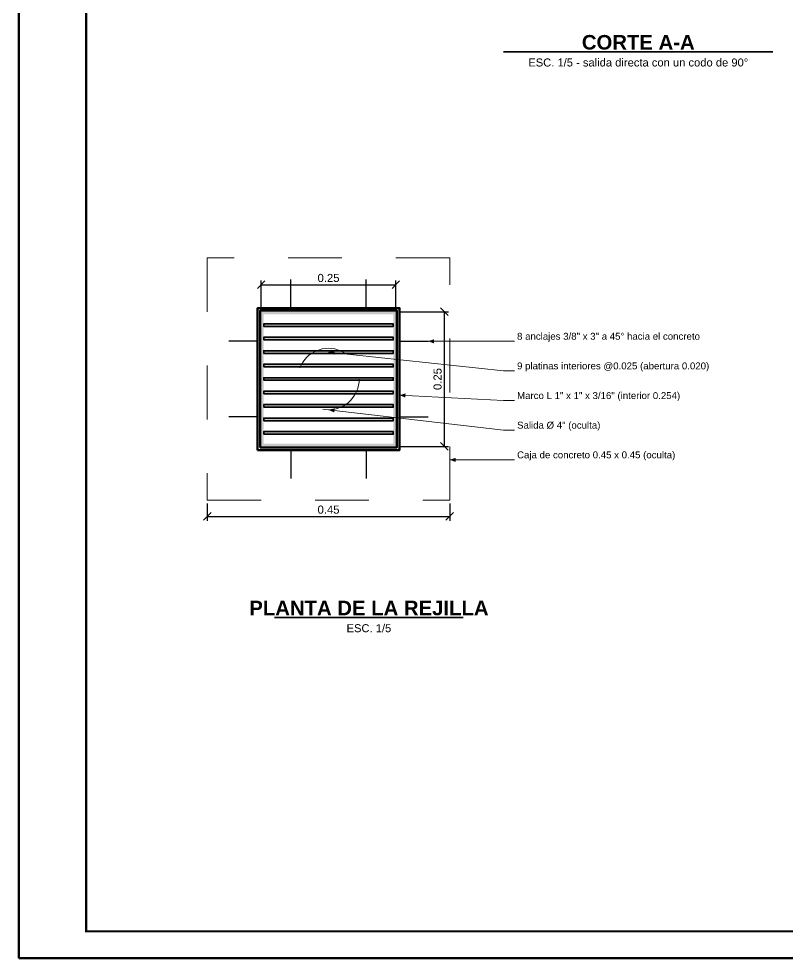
# Model space of a CAD drawing. Header units: metres. Extents: x 0 to 10.2, y 0 to 3.
# Drawn here: x 6 to 7.427, y 0 to 1.744 of the extents above; entities that cross this region are included whole.
import ezdxf
from ezdxf.enums import TextEntityAlignment as Align

# ---------------------------------------------------------------- set-up
doc = ezdxf.new("R2010")
doc.units = ezdxf.units.M
doc.header["$LTSCALE"] = 0.25
doc.linetypes.add('HIDDEN', pattern=[0.375, 0.25, -0.125])
for name, color, linetype, lineweight in [('COTAS', 94, 'CONTINUOUS', 18), ('LLAMADAS', 30, 'CONTINUOUS', 18), ('MARCO', 7, 'CONTINUOUS', 50), ('OCULTO', 8, 'HIDDEN', 18), ('PERNOS', 34, 'CONTINUOUS', 25), ('PLATINA', 140, 'CONTINUOUS', 50), ('REJ-RELL', 250, 'CONTINUOUS', 13), ('REJILLA', 250, 'CONTINUOUS', 35), ('TITULOS', 160, 'CONTINUOUS', 35)]:
    doc.layers.add(name, color=color, linetype=linetype, lineweight=lineweight)
doc.layers.add('TEXTOS', color=7, linetype='CONTINUOUS')
doc.styles.get("Standard").update_dxf_attribs({"font": 'arial.ttf'})
doc.styles.add('TITULOS', font='arialbd.ttf')
doc.dimstyles.new('COT-5', dxfattribs={"dimscale": 0.005, "dimtxt": 3, "dimasz": 2.2, "dimexe": 1.6, "dimexo": 1.2, "dimgap": 1, "dimtad": 1, "dimzin": 0, "dimdsep": 46, "dimtxsty": 'Standard', "dimtsz": 1.4, "dimcen": 2.5, "dimclrd": 256, "dimclre": 256, "dimclrt": 7, "dimazin": 3, "dimtfac": 1, "dimtmove": 0, "dimatfit": 3})

msp = doc.modelspace()

# ---------------------------------------------------------------- hatches: boundary and pattern name
at = {"layer": 'REJ-RELL', "true_color": 0x545a68}
h = msp.add_hatch(color=7, dxfattribs=at)
h.dxf.hatch_style = 1
h.paths.add_polyline_path([(6.45, 1.1952), (6.7, 1.1952), (6.7, 1.2), (6.45, 1.2)])
h = msp.add_hatch(color=7, dxfattribs=at)
h.dxf.hatch_style = 1
h.paths.add_polyline_path([(6.45, 0.95), (6.4548, 0.95), (6.4548, 1.2), (6.45, 1.2)])
h = msp.add_hatch(color=7, dxfattribs=at)
h.dxf.hatch_style = 1
h.paths.add_polyline_path([(6.6952, 0.95), (6.7, 0.95), (6.7, 1.2), (6.6952, 1.2)])
h = msp.add_hatch(color=7, dxfattribs=at)
h.dxf.hatch_style = 1
h.paths.add_polyline_path([(6.4548, 1.1726), (6.6952, 1.1726), (6.6952, 1.1774), (6.4548, 1.1774)])
h = msp.add_hatch(color=7, dxfattribs=at)
h.dxf.hatch_style = 1
h.paths.add_polyline_path([(6.4548, 1.1476), (6.6952, 1.1476), (6.6952, 1.1524), (6.4548, 1.1524)])
h = msp.add_hatch(color=7, dxfattribs=at)
h.dxf.hatch_style = 1
h.paths.add_polyline_path([(6.4548, 1.1226), (6.6952, 1.1226), (6.6952, 1.1274), (6.4548, 1.1274)])
h = msp.add_hatch(color=7, dxfattribs=at)
h.dxf.hatch_style = 1
h.paths.add_polyline_path([(6.4548, 1.0976), (6.6952, 1.0976), (6.6952, 1.1024), (6.4548, 1.1024)])
h = msp.add_hatch(color=7, dxfattribs=at)
h.dxf.hatch_style = 1
h.paths.add_polyline_path([(6.4548, 1.0726), (6.6952, 1.0726), (6.6952, 1.0774), (6.4548, 1.0774)])
h = msp.add_hatch(color=7, dxfattribs=at)
h.dxf.hatch_style = 1
h.paths.add_polyline_path([(6.4548, 1.0476), (6.6952, 1.0476), (6.6952, 1.0524), (6.4548, 1.0524)])
h = msp.add_hatch(color=7, dxfattribs=at)
h.dxf.hatch_style = 1
h.paths.add_polyline_path([(6.4548, 1.0226), (6.6952, 1.0226), (6.6952, 1.0274), (6.4548, 1.0274)])
h = msp.add_hatch(color=7, dxfattribs=at)
h.dxf.hatch_style = 1
h.paths.add_polyline_path([(6.4548, 0.9976), (6.6952, 0.9976), (6.6952, 1.0024), (6.4548, 1.0024)])
h = msp.add_hatch(color=7, dxfattribs=at)
h.dxf.hatch_style = 1
h.paths.add_polyline_path([(6.4548, 0.9726), (6.6952, 0.9726), (6.6952, 0.9774), (6.4548, 0.9774)])
h = msp.add_hatch(color=7, dxfattribs=at)
h.dxf.hatch_style = 1
h.paths.add_polyline_path([(6.45, 0.95), (6.7, 0.95), (6.7, 0.9548), (6.45, 0.9548)])

# ---------------------------------------------------------------- linework, layer by layer
at = {"layer": 'LLAMADAS'}
for p, q in [((6.9, 1.145), (6.7598, 1.145)), ((6.92, 1.145), (6.9, 1.145)), ((6.9, 1.09), (6.575, 1.125)), ((6.92, 1.09), (6.9, 1.09)), ((6.9, 1.035), (6.7068, 1.045)), ((6.92, 1.035), (6.9, 1.035)), ((6.9, 0.98), (6.575, 1.018)), ((6.92, 0.98), (6.9, 0.98)), ((6.9, 0.925), (6.8, 0.925)), ((6.92, 0.925), (6.9, 0.925))]:
    msp.add_line(p, q, dxfattribs=at)
for points in [[(6.7598, 1.145), (6.7708, 1.1412), (6.7708, 1.1488)], [(6.575, 1.125), (6.5855, 1.12), (6.5863, 1.1277)], [(6.7068, 1.045), (6.7176, 1.0406), (6.718, 1.0483)], [(6.575, 1.018), (6.5855, 1.0129), (6.5864, 1.0205)], [(6.8, 0.925), (6.811, 0.9211), (6.811, 0.9288)]]:
    msp.add_solid(points, dxfattribs=at)
at = {"layer": 'MARCO'}
msp.add_lwpolyline([(6, 0), (10.205, 0), (10.205, 2.97), (6, 2.97)], close=True, dxfattribs=at)
at = {"layer": 'MARCO', "const_width": 0.004}
msp.add_lwpolyline([(6.125, 0.05), (10.155, 0.05), (10.155, 2.92), (6.125, 2.92)], close=True, dxfattribs=at)
at = {"layer": 'OCULTO'}
msp.add_lwpolyline([(6.35, 0.85), (6.8, 0.85), (6.8, 1.3), (6.35, 1.3)], close=True, dxfattribs=at)
msp.add_circle((6.575, 1.075), 0.057, dxfattribs=at)
at = {"layer": 'PERNOS'}
for p, q in [((6.505, 1.2068), (6.505, 1.2598)), ((6.645, 1.2068), (6.645, 1.2598)), ((6.4432, 1.145), (6.3902, 1.145)), ((6.7068, 1.145), (6.7598, 1.145)), ((6.4432, 1.005), (6.3902, 1.005)), ((6.7068, 1.005), (6.7598, 1.005)), ((6.505, 0.9432), (6.505, 0.8902)), ((6.645, 0.9432), (6.645, 0.8902))]:
    msp.add_line(p, q, dxfattribs=at)
at = {"layer": 'PLATINA'}
for points in [[(6.4432, 0.9432), (6.7068, 0.9432), (6.7068, 1.2068), (6.4432, 1.2068)], [(6.448, 0.948), (6.702, 0.948), (6.702, 1.202), (6.448, 1.202)]]:
    msp.add_lwpolyline(points, close=True, dxfattribs=at)
at = {"layer": 'REJILLA'}
for points in [[(6.4548, 1.1726), (6.6952, 1.1726), (6.6952, 1.1774), (6.4548, 1.1774)], [(6.4548, 1.1476), (6.6952, 1.1476), (6.6952, 1.1524), (6.4548, 1.1524)], [(6.4548, 1.1226), (6.6952, 1.1226), (6.6952, 1.1274), (6.4548, 1.1274)], [(6.4548, 1.0976), (6.6952, 1.0976), (6.6952, 1.1024), (6.4548, 1.1024)], [(6.4548, 1.0726), (6.6952, 1.0726), (6.6952, 1.0774), (6.4548, 1.0774)], [(6.4548, 1.0476), (6.6952, 1.0476), (6.6952, 1.0524), (6.4548, 1.0524)], [(6.4548, 1.0226), (6.6952, 1.0226), (6.6952, 1.0274), (6.4548, 1.0274)], [(6.4548, 0.9976), (6.6952, 0.9976), (6.6952, 1.0024), (6.4548, 1.0024)], [(6.4548, 0.9726), (6.6952, 0.9726), (6.6952, 0.9774), (6.4548, 0.9774)]]:
    msp.add_lwpolyline(points, close=True, dxfattribs=at)
at = {"layer": 'TITULOS'}
for p, q in [((6.9, 1.6825), (7.4, 1.6825)), ((6.475, 0.6325), (6.825, 0.6325))]:
    msp.add_line(p, q, dxfattribs=at)

# ---------------------------------------------------------------- texts
at = {"layer": 'TEXTOS'}
for s, p in [('ESC. 1/5 - salida directa con un codo de 90°', (7.15, 1.6625)), ('ESC. 1/5', (6.65, 0.6125))]:
    msp.add_text(s, height=0.01485, dxfattribs=at).set_placement(p, align=Align.MIDDLE_CENTER)
for s, p in [('8 anclajes 3/8" x 3" a 45° hacia el concreto', (6.925, 1.1479)), ('9 platinas interiores @0.025 (abertura 0.020)', (6.925, 1.0929)), ('Marco L 1" x 1" x 3/16" (interior 0.254)', (6.925, 1.0378)), ('Salida Ø 4" (oculta)', (6.925, 0.9829)), ('Caja de concreto 0.45 x 0.45 (oculta)', (6.925, 0.9278))]:
    msp.add_text(s, height=0.012825, dxfattribs=at).set_placement(p)
at = {"layer": 'TITULOS', "style": 'TITULOS'}
for s, p in [('CORTE A-A', (7.15, 1.7)), ('PLANTA DE LA REJILLA', (6.65, 0.65))]:
    msp.add_text(s, height=0.027, dxfattribs=at).set_placement(p, align=Align.MIDDLE_CENTER)

# ---------------------------------------------------------------- dimensions: what is measured, and where the dimension line sits
at = {"layer": 'COTAS'}
for base, p1, p2, text in [((6.45, 1.25), (6.45, 1.2), (6.7, 1.2), '0.25'), ((6.35, 0.82), (6.35, 0.85), (6.8, 0.85), '0.45')]:
    msp.add_linear_dim(base=base, p1=p1, p2=p2, text=text, dimstyle='COT-5', dxfattribs=at).render()
msp.add_linear_dim(base=(6.79, 0.95), p1=(6.7, 0.95), p2=(6.7, 1.2), angle=90, text='0.25', dimstyle='COT-5', dxfattribs=at).render()

doc.saveas('drawing.dxf')
